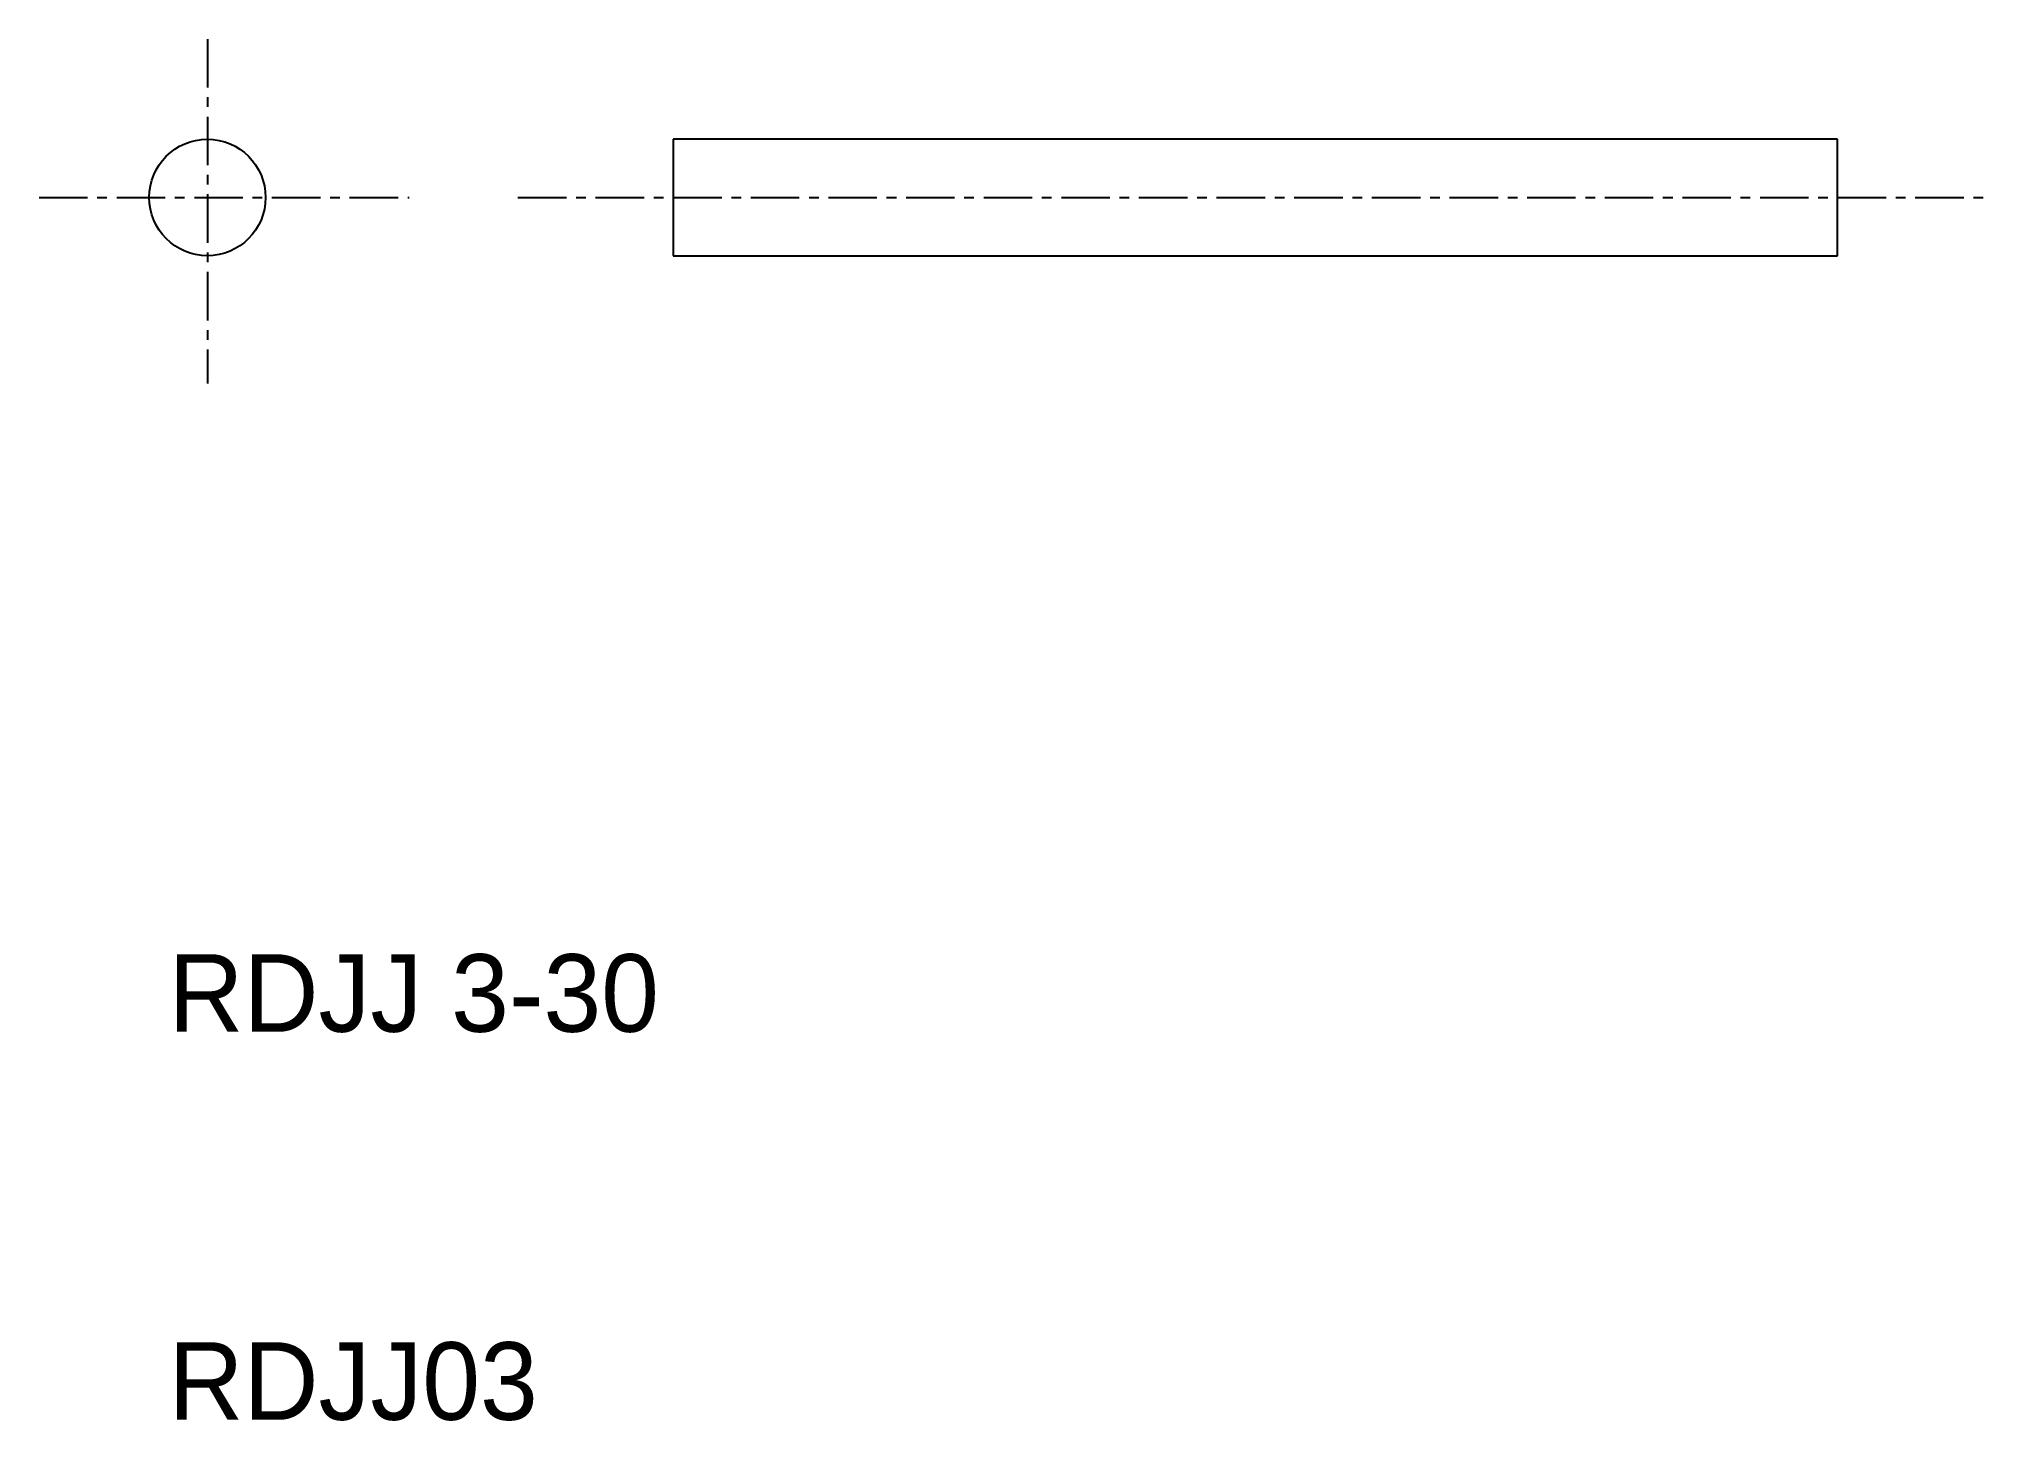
# Model space of a CAD drawing. Extents: x 6.7 to 57, y 10 to 45.6.
import ezdxf

# ---------------------------------------------------------------- set-up
doc = ezdxf.new("R2010")
doc.units = 0
doc.linetypes.add('CENTER', pattern=[2, 1.25, -0.25, 0.25, -0.25])
doc.layers.get('0').update_dxf_attribs({"linetype": 'CONTINUOUS'})
doc.layers.add('CENTER', color=1, linetype='CENTER')

msp = doc.modelspace()

# ---------------------------------------------------------------- linework, layer by layer
at = {"color": 7, "linetype": 'CONTINUOUS'}
for p, q in [((53, 43), (23, 43)), ((23, 43), (23, 40)), ((53, 40), (53, 43)), ((23, 40), (53, 40))]:
    msp.add_line(p, q, dxfattribs=at)
msp.add_circle((11, 41.5), 1.5, dxfattribs=at)
at = {"layer": 'CENTER', "color": 1, "linetype": 'CENTER'}
for p, q in [((11, 45.582), (11, 36.704)), ((6.664, 41.5), (16.202, 41.5)), ((19, 41.5), (57, 41.5))]:
    msp.add_line(p, q, dxfattribs=at)

# ---------------------------------------------------------------- texts
at = {"color": 7, "linetype": 'CONTINUOUS'}
for s, p in [('RDJJ 3-30', (10, 20)), ('RDJJ03', (10, 10))]:
    msp.add_text(s, height=2, dxfattribs=at).set_placement(p)

doc.saveas('drawing.dxf')
